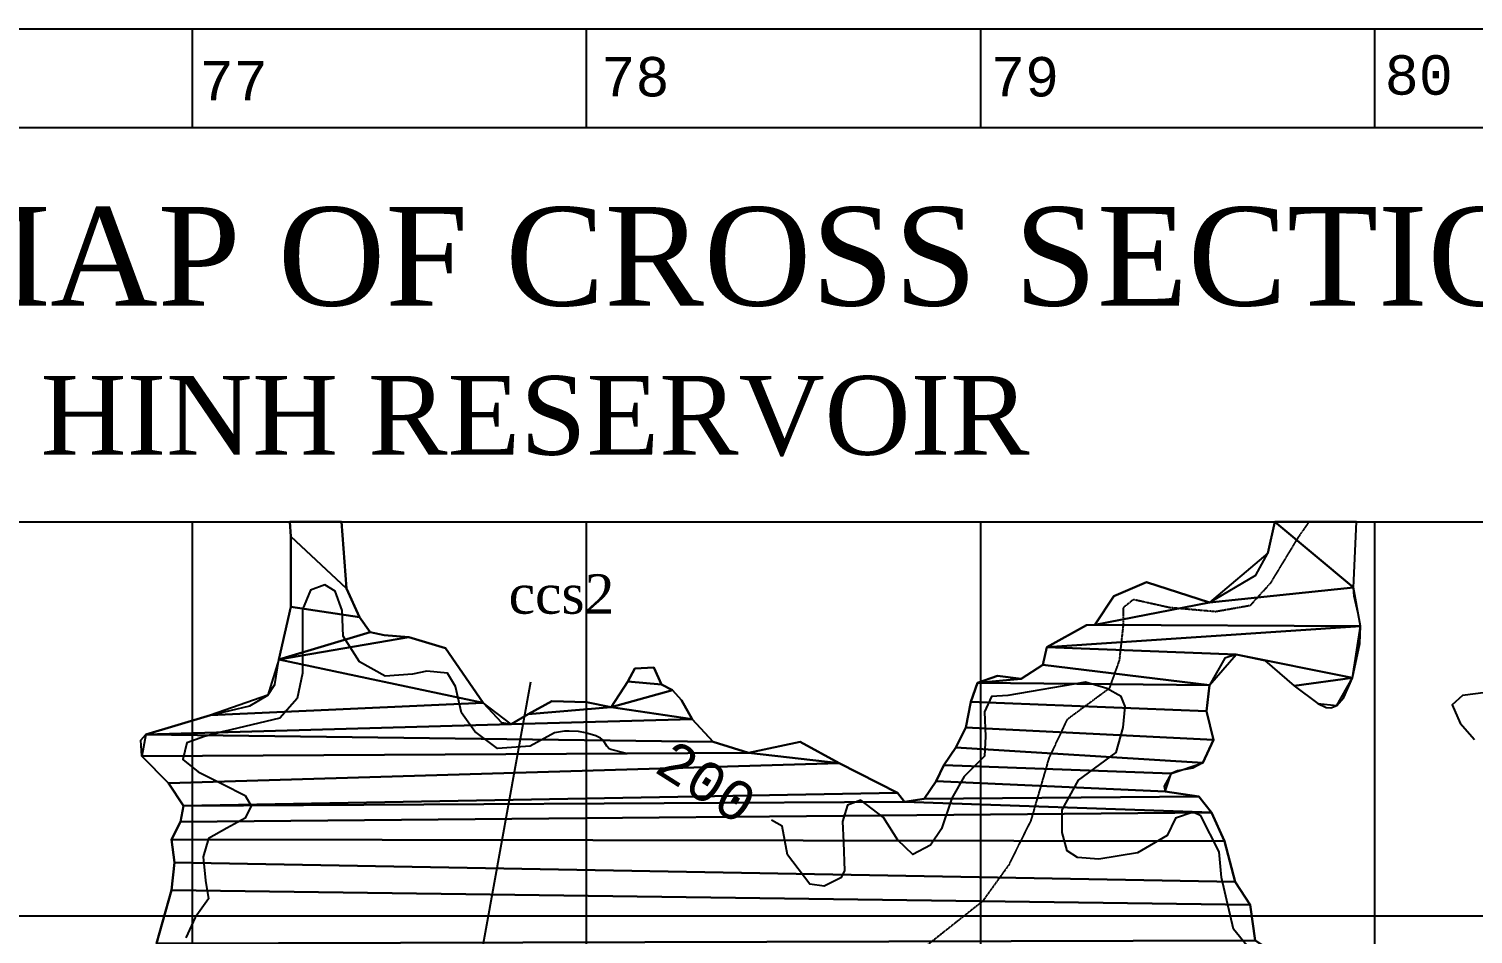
# Model space of a CAD drawing. Extents: x 19272750 to 38563660, y 1412748 to 2838873.
# Drawn here: x 19276586 to 19280250, y 1431954 to 1434250 of the extents above; entities that cross this region are included whole.
import ezdxf
from ezdxf.enums import TextEntityAlignment as Align

# ---------------------------------------------------------------- set-up
doc = ezdxf.new("R2010")
doc.units = 0
doc.header["$MEASUREMENT"] = 0
doc.linetypes.add('DASHED', pattern=[0.75, 0.5, -0.25])
doc.linetypes.add('HIDDEN', pattern=[0.375, 0.25, -0.125])
for name, color, linetype in [('-1', 7, 'CONTINUOUS'), ('-41', 7, 'CONTINUOUS'), ('-45', 7, 'CONTINUOUS'), ('-51', 7, 'CONTINUOUS'), ('-52', 7, 'CONTINUOUS'), ('-6', 7, 'CONTINUOUS'), ('1', 7, 'CONTINUOUS'), ('41', 7, 'CONTINUOUS'), ('50', 7, 'CONTINUOUS'), ('51', 7, 'CONTINUOUS'), ('52', 7, 'CONTINUOUS')]:
    doc.layers.add(name, color=color, linetype=linetype)
doc.styles.add('MONOTXT', font='MONOTXT', dxfattribs={"height": 0.2})
doc.styles.get("Standard").update_dxf_attribs({"font": 'VNTIME.TTF'})

msp = doc.modelspace()

# ---------------------------------------------------------------- linework, layer by layer
at = {"layer": '-1', "color": 7, "linetype": 'CONTINUOUS'}
for p, q in [((19272750, 1434250), (19282250, 1434250)), ((19277000, 1434250), (19277000, 1434000)), ((19278000, 1434250), (19278000, 1434000)), ((19279000, 1434250), (19279000, 1434000)), ((19280000, 1434250), (19280000, 1434000)), ((19272750, 1434000), (19282250, 1434000)), ((19272750, 1433000), (19282250, 1433000)), ((19277000, 1433000), (19277000, 1413000)), ((19278000, 1433000), (19278000, 1415000)), ((19279000, 1433000), (19279000, 1415000)), ((19280000, 1433000), (19280000, 1415000)), ((19272750, 1432000), (19282250, 1432000))]:
    msp.add_line(p, q, dxfattribs=at)
at = {"layer": '-1', "color": 30, "linetype": 'CONTINUOUS'}
for points in [[(19277919.7, 1432464), (19277857.6, 1432430.2), (19277774.7, 1432425), (19277717.7, 1432467.9), (19277684, 1432514.7), (19277668.4, 1432582.3), (19277647.7, 1432616.1), (19277595.9, 1432621.2), (19277559.6, 1432613.4), (19277489.7, 1432608.2), (19277424.9, 1432644.6), (19277383.5, 1432709.6), (19277380.9, 1432774.6), (19277362.8, 1432824), (19277336.9, 1432839.6), (19277300.6, 1432826.6), (19277279.9, 1432777.2), (19277279.9, 1432696.6), (19277279.9, 1432616.1), (19277266.9, 1432551.1), (19277222.9, 1432501.7), (19277080.4, 1432467.9), (19277031.2, 1432454.9), (19276987.1, 1432439.3), (19276976.8, 1432396.4), (19277015.6, 1432365.2), (19277077.8, 1432334), (19277134.8, 1432305.4), (19277150.3, 1432279.5), (19277134.8, 1432248.3), (19277088.1, 1432222.3), (19277041.5, 1432196.3), (19277028.6, 1432149.5), (19277033.8, 1432089.7), (19277041.5, 1432042.9), (19277007.8, 1431996.1), (19276984.5, 1431944.5)], [(19279676.2, 1431924.7), (19279642.5, 1431966.3), (19279611.4, 1432097.5), (19279606.2, 1432162.5), (19279559.6, 1432253.5), (19279539.6, 1432262.8), (19279494.8, 1432248.3), (19279474.1, 1432204.1), (19279399, 1432159.9), (19279300.5, 1432144.3), (19279246.3, 1432148.4), (19279220.2, 1432165.1), (19279207.3, 1432211.9), (19279207.3, 1432269.1), (19279248.7, 1432344.4), (19279344.6, 1432414.6), (19279362.7, 1432478.3), (19279367.7, 1432531), (19279357.5, 1432556.3), (19279321.2, 1432577.1), (19279266.8, 1432592.6), (19279070, 1432558.9), (19279028.5, 1432556.3), (19279010.4, 1432517.3), (19279013, 1432454.9), (19279010.4, 1432405.5), (19278958.6, 1432353.5), (19278927.5, 1432298.9), (19278901.6, 1432221), (19278873.1, 1432179.4), (19278829, 1432156), (19278790.2, 1432192.4), (19278753.9, 1432249.6), (19278696.9, 1432293.8), (19278663.2, 1432280.8), (19278650.3, 1432239.2), (19278652.9, 1432187.2), (19278655.5, 1432114.4), (19278646.3, 1432096.2), (19278603.6, 1432075.4), (19278567.4, 1432080.6), (19278510.4, 1432154.7), (19278497.4, 1432227.5), (19278469.8, 1432242.6)], [(19280282.4, 1432566.7), (19280222.8, 1432558.9), (19280196.9, 1432535.5), (19280217.6, 1432488.7), (19280253.9, 1432447.1)], [(19278102.2, 1432411.6), (19278062.2, 1432422.4), (19278058.5, 1432424.2), (19278052.6, 1432430.2), (19278042.8, 1432445.5), (19278036.3, 1432451), (19278024.2, 1432456.5), (19277998.3, 1432464.4), (19277980.4, 1432467.5), (19277956.4, 1432468.8), (19277944.7, 1432468.3), (19277919.7, 1432464)]]:
    msp.add_lwpolyline(points, dxfattribs=at)
at = {"layer": '-41', "color": 3, "linetype": 'CONTINUOUS'}
msp.add_line((19277464.2, 1430413.7), (19277859.3, 1432594.1), dxfattribs=at)
at = {"layer": '-51', "color": 4, "linetype": 'HIDDEN'}
msp.add_lwpolyline([(19279834.1, 1433000), (19279806.6, 1432961), (19279735.2, 1432843.2), (19279684.1, 1432786.9), (19279597.4, 1432771.6), (19279480, 1432781.8), (19279388.1, 1432802.3), (19279362.6, 1432781.8), (19279362.6, 1432740.9), (19279352.4, 1432648.7), (19279326.9, 1432577), (19279219.7, 1432497.7), (19279173.8, 1432400.4), (19279127.9, 1432241.7), (19279071.8, 1432129), (19279005.4, 1432036.9), (19278908.5, 1431960.1), (19278811.5, 1431883.3), (19278699.2, 1431760.4), (19278569.7, 1431655.6)], dxfattribs=at)
at = {"layer": '-52', "color": 4, "linetype": 'CONTINUOUS'}
for p, q in [((19277248.3, 1433000), (19277379.4, 1433000)), ((19279747.2, 1433000), (19279954.2, 1433000))]:
    msp.add_line(p, q, dxfattribs=at)
for points in [[(19276910.2, 1431929.6), (19276947.8, 1432065), (19276955.3, 1432135.5), (19276947.8, 1432193.4), (19276970.3, 1432238.7), (19276977.9, 1432279), (19276940.2, 1432336.9), (19276872.5, 1432404.9), (19276869.7, 1432445.9), (19276882.5, 1432460.3), (19277046.9, 1432509.4), (19277146.3, 1432532.9), (19277192.4, 1432559.7), (19277209.8, 1432587), (19277220.1, 1432650.4), (19277250.2, 1432783.8), (19277250.2, 1432962.5), (19277248.3, 1433000)], [(19277379.4, 1433000), (19277391.9, 1432830.4), (19277424.6, 1432757.4), (19277452.2, 1432719.6), (19277487.3, 1432712), (19277550.1, 1432707), (19277642.9, 1432679.3), (19277738.3, 1432540.8), (19277784.9, 1432490.8), (19277809.8, 1432486.7), (19277852.5, 1432511.9), (19277912.7, 1432544.6), (19278000.5, 1432542.1), (19278063.3, 1432529.5), (19278105.9, 1432595), (19278123.5, 1432627.7), (19278171.2, 1432630.2), (19278191.2, 1432587.4), (19278218.9, 1432572.3), (19278241.4, 1432547.1), (19278269.1, 1432499.3), (19278321.8, 1432441.4), (19278412.1, 1432413.7), (19278542.6, 1432441.4), (19278641.7, 1432387.3), (19278789.8, 1432311.8), (19278807.4, 1432289.1), (19278857.5, 1432296.6), (19278887.7, 1432342), (19278907.7, 1432382.2), (19278937.9, 1432427.6), (19278962.9, 1432477.9), (19278975.5, 1432543.4), (19278993.1, 1432591.2), (19279043.2, 1432608.8), (19279103.5, 1432601.3), (19279158.7, 1432636.5), (19279168.7, 1432681.8), (19279269.1, 1432737.2), (19279290.4, 1432738.5), (19279338.8, 1432811.3), (19279421.2, 1432846.7), (19279581.5, 1432794.7), (19279698.6, 1432864.2), (19279729.6, 1432919.8), (19279747.2, 1433000)], [(19279722.1, 1432647.9), (19279796.1, 1432583.7), (19279856.4, 1432538.4), (19279877.3, 1432529), (19279888.8, 1432527.8), (19279904, 1432533.4), (19279922.5, 1432553.9), (19279944.2, 1432603.9), (19279962.8, 1432691.2), (19279964.3, 1432734.8), (19279958.7, 1432767.4), (19279948.1, 1432811), (19279946.7, 1432833), (19279954.2, 1433000)], [(19279722.1, 1432647.9), (19279649.3, 1432663), (19279619.8, 1432653.4), (19279581.6, 1432584.9), (19279574, 1432519.5), (19279591.6, 1432446.4), (19279564, 1432388.6), (19279539.3, 1432374.4), (19279500.3, 1432368.3), (19279483.7, 1432360.9), (19279466.2, 1432329.1), (19279468.6, 1432315.5), (19279553.9, 1432302.9), (19279586.6, 1432262.7), (19279619.2, 1432189.6), (19279646.8, 1432086.4), (19279684.4, 1432028.5), (19279697, 1431937.9)]]:
    msp.add_lwpolyline(points, dxfattribs=at)
at = {"layer": '1', "color": 7, "linetype": 'CONTINUOUS'}
for p, q in [((19272750, 1434250), (19282250, 1434250)), ((19277000, 1434250), (19277000, 1434000)), ((19278000, 1434250), (19278000, 1434000)), ((19279000, 1434250), (19279000, 1434000)), ((19280000, 1434250), (19280000, 1434000)), ((19272750, 1434000), (19282250, 1434000)), ((19272750, 1433000), (19282250, 1433000)), ((19277000, 1433000), (19277000, 1413000)), ((19278000, 1433000), (19278000, 1415000)), ((19279000, 1433000), (19279000, 1415000)), ((19280000, 1433000), (19280000, 1415000)), ((19272750, 1432000), (19282250, 1432000))]:
    msp.add_line(p, q, dxfattribs=at)
at = {"layer": '1', "color": 30, "linetype": 'CONTINUOUS'}
for points in [[(19277919.7, 1432464), (19277857.6, 1432430.2), (19277774.7, 1432425), (19277717.7, 1432467.9), (19277684, 1432514.7), (19277668.4, 1432582.3), (19277647.7, 1432616.1), (19277595.9, 1432621.2), (19277559.6, 1432613.4), (19277489.7, 1432608.2), (19277424.9, 1432644.6), (19277383.5, 1432709.6), (19277380.9, 1432774.6), (19277362.8, 1432824), (19277336.9, 1432839.6), (19277300.6, 1432826.6), (19277279.9, 1432777.2), (19277279.9, 1432696.6), (19277279.9, 1432616.1), (19277266.9, 1432551.1), (19277222.9, 1432501.7), (19277080.4, 1432467.9), (19277031.2, 1432454.9), (19276987.1, 1432439.3), (19276976.8, 1432396.4), (19277015.6, 1432365.2), (19277077.8, 1432334), (19277134.8, 1432305.4), (19277150.3, 1432279.5), (19277134.8, 1432248.3), (19277088.1, 1432222.3), (19277041.5, 1432196.3), (19277028.6, 1432149.5), (19277033.8, 1432089.7), (19277041.5, 1432042.9), (19277007.8, 1431996.1), (19276984.5, 1431944.5)], [(19279676.2, 1431924.7), (19279642.5, 1431966.3), (19279611.4, 1432097.5), (19279606.2, 1432162.5), (19279559.6, 1432253.5), (19279539.6, 1432262.8), (19279494.8, 1432248.3), (19279474.1, 1432204.1), (19279399, 1432159.9), (19279300.5, 1432144.3), (19279246.3, 1432148.4), (19279220.2, 1432165.1), (19279207.3, 1432211.9), (19279207.3, 1432269.1), (19279248.7, 1432344.4), (19279344.6, 1432414.6), (19279362.7, 1432478.3), (19279367.7, 1432531), (19279357.5, 1432556.3), (19279321.2, 1432577.1), (19279266.8, 1432592.6), (19279070, 1432558.9), (19279028.5, 1432556.3), (19279010.4, 1432517.3), (19279013, 1432454.9), (19279010.4, 1432405.5), (19278958.6, 1432353.5), (19278927.5, 1432298.9), (19278901.6, 1432221), (19278873.1, 1432179.4), (19278829, 1432156), (19278790.2, 1432192.4), (19278753.9, 1432249.6), (19278696.9, 1432293.8), (19278663.2, 1432280.8), (19278650.3, 1432239.2), (19278652.9, 1432187.2), (19278655.5, 1432114.4), (19278646.3, 1432096.2), (19278603.6, 1432075.4), (19278567.4, 1432080.6), (19278510.4, 1432154.7), (19278497.4, 1432227.5), (19278469.8, 1432242.6)], [(19280282.4, 1432566.7), (19280222.8, 1432558.9), (19280196.9, 1432535.5), (19280217.6, 1432488.7), (19280253.9, 1432447.1)], [(19278102.2, 1432411.6), (19278062.2, 1432422.4), (19278058.5, 1432424.2), (19278052.6, 1432430.2), (19278042.8, 1432445.5), (19278036.3, 1432451), (19278024.2, 1432456.5), (19277998.3, 1432464.4), (19277980.4, 1432467.5), (19277956.4, 1432468.8), (19277944.7, 1432468.3), (19277919.7, 1432464)]]:
    msp.add_lwpolyline(points, dxfattribs=at)
at = {"layer": '41', "color": 3, "linetype": 'CONTINUOUS'}
msp.add_line((19277464.2, 1430413.7), (19277859.3, 1432594.1), dxfattribs=at)
at = {"layer": '51', "color": 4, "linetype": 'HIDDEN'}
msp.add_lwpolyline([(19279834.1, 1433000), (19279806.6, 1432961), (19279735.2, 1432843.2), (19279684.1, 1432786.9), (19279597.4, 1432771.6), (19279480, 1432781.8), (19279388.1, 1432802.3), (19279362.6, 1432781.8), (19279362.6, 1432740.9), (19279352.4, 1432648.7), (19279326.9, 1432577), (19279219.7, 1432497.7), (19279173.8, 1432400.4), (19279127.9, 1432241.7), (19279071.8, 1432129), (19279005.4, 1432036.9), (19278908.5, 1431960.1), (19278811.5, 1431883.3), (19278699.2, 1431760.4), (19278569.7, 1431655.6)], dxfattribs=at)
at = {"layer": '52', "color": 4, "linetype": 'CONTINUOUS'}
for p, q in [((19277248.3, 1433000), (19277379.4, 1433000)), ((19279747.2, 1433000), (19279954.2, 1433000))]:
    msp.add_line(p, q, dxfattribs=at)
for points in [[(19276910.2, 1431929.6), (19276947.8, 1432065), (19276955.3, 1432135.5), (19276947.8, 1432193.4), (19276970.3, 1432238.7), (19276977.9, 1432279), (19276940.2, 1432336.9), (19276872.5, 1432404.9), (19276869.7, 1432445.9), (19276882.5, 1432460.3), (19277046.9, 1432509.4), (19277146.3, 1432532.9), (19277192.4, 1432559.7), (19277209.8, 1432587), (19277220.1, 1432650.4), (19277250.2, 1432783.8), (19277250.2, 1432962.5), (19277248.3, 1433000)], [(19277379.4, 1433000), (19277391.9, 1432830.4), (19277424.6, 1432757.4), (19277452.2, 1432719.6), (19277487.3, 1432712), (19277550.1, 1432707), (19277642.9, 1432679.3), (19277738.3, 1432540.8), (19277784.9, 1432490.8), (19277809.8, 1432486.7), (19277852.5, 1432511.9), (19277912.7, 1432544.6), (19278000.5, 1432542.1), (19278063.3, 1432529.5), (19278105.9, 1432595), (19278123.5, 1432627.7), (19278171.2, 1432630.2), (19278191.2, 1432587.4), (19278218.9, 1432572.3), (19278241.4, 1432547.1), (19278269.1, 1432499.3), (19278321.8, 1432441.4), (19278412.1, 1432413.7), (19278542.6, 1432441.4), (19278641.7, 1432387.3), (19278789.8, 1432311.8), (19278807.4, 1432289.1), (19278857.5, 1432296.6), (19278887.7, 1432342), (19278907.7, 1432382.2), (19278937.9, 1432427.6), (19278962.9, 1432477.9), (19278975.5, 1432543.4), (19278993.1, 1432591.2), (19279043.2, 1432608.8), (19279103.5, 1432601.3), (19279158.7, 1432636.5), (19279168.7, 1432681.8), (19279269.1, 1432737.2), (19279290.4, 1432738.5), (19279338.8, 1432811.3), (19279421.2, 1432846.7), (19279581.5, 1432794.7), (19279698.6, 1432864.2), (19279729.6, 1432919.8), (19279747.2, 1433000)], [(19279722.1, 1432647.9), (19279796.1, 1432583.7), (19279856.4, 1432538.4), (19279877.3, 1432529), (19279888.8, 1432527.8), (19279904, 1432533.4), (19279922.5, 1432553.9), (19279944.2, 1432603.9), (19279962.8, 1432691.2), (19279964.3, 1432734.8), (19279958.7, 1432767.4), (19279948.1, 1432811), (19279946.7, 1432833), (19279954.2, 1433000)], [(19279722.1, 1432647.9), (19279649.3, 1432663), (19279619.8, 1432653.4), (19279581.6, 1432584.9), (19279574, 1432519.5), (19279591.6, 1432446.4), (19279564, 1432388.6), (19279539.3, 1432374.4), (19279500.3, 1432368.3), (19279483.7, 1432360.9), (19279466.2, 1432329.1), (19279468.6, 1432315.5), (19279553.9, 1432302.9), (19279586.6, 1432262.7), (19279619.2, 1432189.6), (19279646.8, 1432086.4), (19279684.4, 1432028.5), (19279697, 1431937.9)]]:
    msp.add_lwpolyline(points, dxfattribs=at)

# ---------------------------------------------------------------- texts
at = {"layer": '-1', "color": 7, "linetype": 'CONTINUOUS', "style": 'MONOTXT'}
for s, p in [('77', (19277105.6, 1434118.4)), ('78', (19278124.9, 1434128.7)), ('79', (19279113.3, 1434128.7)), ('80', (19280112.3, 1434133.2))]:
    msp.add_text(s, height=100, dxfattribs=at).set_placement(p, align=Align.MIDDLE)
at = {"layer": '-1', "color": 30, "linetype": 'CONTINUOUS', "style": 'MONOTXT'}
msp.add_text('200', height=100, rotation=327.627, dxfattribs=at).set_placement((19278305.4, 1432340.2), align=Align.MIDDLE)
at = {"layer": '-41', "color": 3, "linetype": 'CONTINUOUS'}
msp.add_text('ccs2', height=100, dxfattribs=at).set_placement((19277937.3, 1432816.4), align=Align.MIDDLE)
at = {"layer": '-45', "color": 7, "linetype": 'CONTINUOUS'}
msp.add_text('LOCATION MAP OF CROSS SECTION', height=250, dxfattribs=at).set_placement((19277480.3, 1433672.7), align=Align.MIDDLE)
at = {"layer": '-6', "color": 7, "linetype": 'DASHED'}
msp.add_text('SONH HINH RESERVOIR', height=200, dxfattribs=at).set_placement((19277421.4, 1433268.6), align=Align.MIDDLE)
at = {"layer": '1', "color": 7, "linetype": 'CONTINUOUS', "style": 'MONOTXT'}
for s, p in [('77', (19277105.6, 1434118.4)), ('78', (19278124.9, 1434128.7)), ('79', (19279113.3, 1434128.7)), ('80', (19280112.3, 1434133.2))]:
    msp.add_text(s, height=100, dxfattribs=at).set_placement(p, align=Align.MIDDLE)
at = {"layer": '1', "color": 30, "linetype": 'CONTINUOUS', "style": 'MONOTXT'}
msp.add_text('200', height=100, rotation=327.627, dxfattribs=at).set_placement((19278305.4, 1432340.2), align=Align.MIDDLE)
at = {"layer": '41', "color": 3, "linetype": 'CONTINUOUS'}
msp.add_text('ccs2', height=100, dxfattribs=at).set_placement((19277937.3, 1432816.4), align=Align.MIDDLE)

# ---------------------------------------------------------------- meshes
at = {"layer": '50', "color": 134, "linetype": 'CONTINUOUS'}
mesh = msp.add_polyface(dxfattribs=at)
corners = [(19278191.2, 1432587.4), (19278105.9, 1432595), (19278218.9, 1432572.3), (19278063.3, 1432529.5), (19278269.1, 1432499.3), (19277809.8, 1432486.7), (19278321.8, 1432441.4), (19276882.5, 1432460.3), (19277391.9, 1432830.4), (19277250.2, 1432962.5), (19277424.6, 1432757.4), (19277250.2, 1432783.8), (19277452.2, 1432719.6), (19277220.1, 1432650.4), (19277550.1, 1432707), (19277738.3, 1432540.8), (19277046.9, 1432509.4), (19278641.7, 1432387.3), (19278412.1, 1432413.7), (19276940.2, 1432336.9), (19278789.8, 1432311.8), (19276977.9, 1432279), (19277797.4, 1429839), (19277516.6, 1429885.3), (19279581.6, 1432584.9), (19279158.7, 1432636.5), (19278993.1, 1432591.2), (19279574, 1432519.5), (19278975.5, 1432543.4), (19279591.6, 1432446.4), (19278962.9, 1432477.9), (19279564, 1432388.6), (19278937.9, 1432427.6), (19279483.7, 1432360.9), (19278907.7, 1432382.2), (19279468.6, 1432315.5), (19278887.7, 1432342), (19279553.9, 1432302.9), (19278857.5, 1432296.6), (19279586.6, 1432262.7), (19278807.4, 1432289.1), (19276970.3, 1432238.7), (19279619.2, 1432189.6), (19276947.8, 1432193.4), (19279646.8, 1432086.4), (19276955.3, 1432135.5), (19279684.4, 1432028.5), (19276947.8, 1432065), (19279697, 1431937.9), (19276910.2, 1431929.6), (19279853.9, 1431835.9), (19276934.9, 1431844.6), (19279881.4, 1431778), (19276996.5, 1431731.4), (19279936.7, 1431725.2), (19276982.1, 1431674.9), (19279946.7, 1432833), (19279747.2, 1433000), (19279581.5, 1432794.7), (19279964.3, 1432734.8), (19279290.4, 1432738.5), (19279168.7, 1432681.8), (19279944.2, 1432603.9), (19279649.3, 1432663), (19279796.1, 1432583.7), (19280541.5, 1431851.1), (19280331.9, 1431862.4), (19280561.6, 1431768), (19280304.3, 1431809.5), (19280566.6, 1431624.5), (19280314.4, 1431731.5), (19280160, 1431702.5), (19280611.8, 1431531.3), (19276766.4, 1431606.6), (19280639.4, 1431488.5), (19276642.5, 1431522.1), (19280208.2, 1431484.5), (19280687, 1431460.8), (19280237, 1431448.9), (19280749.8, 1431387.8), (19280131.3, 1431360.7), (19280778.6, 1431290.9), (19280093.5, 1431283.9), (19280818.8, 1431099.6), (19280906.6, 1431056.8), (19280990.8, 1430976.8), (19280045.5, 1431485), (19280194.2, 1431489.1), (19280094.1, 1431486.8), (19280012.9, 1431457), (19276594.6, 1431327.4), (19279910.6, 1431433.7), (19279859.4, 1431433.7), (19279757, 1431377.7), (19279626.7, 1431349.7), (19279460.3, 1431292.3), (19277232.4, 1430602.9), (19279405.3, 1431228.7), (19279397.1, 1430974.9), (19279410.5, 1430964.3), (19277856.9, 1430468.8), (19277519.8, 1430578.1), (19277961, 1430180.6), (19277848.7, 1430328.6), (19278608.9, 1429187.2), (19277913.9, 1430057.6), (19277822.2, 1429933.4), (19277429.8, 1429767.3), (19277231.6, 1429704.4), (19277417.3, 1429392.3), (19277708.3, 1429155.6), (19278280.4, 1429034.8), (19277919.1, 1429090.2), (19277391, 1430627.8), (19279103.5, 1432601.3), (19277852.5, 1432511.9), (19276872.5, 1432404.9), (19280104.8, 1431694.9), (19277886.5, 1430240.5), (19277847, 1430334.6), (19277663.6, 1430513.5), (19277138.8, 1430507.4), (19276997.7, 1430487.6), (19277192.4, 1432559.7), (19277248.3, 1433000), (19277379.4, 1433000), (19277487.3, 1432712), (19277642.9, 1432679.3), (19277912.7, 1432544.6), (19278000.5, 1432542.1), (19278123.5, 1432627.7), (19278171.2, 1432630.2), (19278241.4, 1432547.1), (19278542.6, 1432441.4), (19279043.2, 1432608.8), (19279269.1, 1432737.2), (19279338.8, 1432811.3), (19279421.2, 1432846.7), (19279729.6, 1432919.8), (19279954.2, 1433000), (19279904, 1432533.4), (19279856.4, 1432538.4), (19279722.1, 1432647.9), (19280014.5, 1431697.5), (19280263.3, 1431709.7), (19280408.5, 1431893.9), (19280486.3, 1431896.4), (19280773.6, 1431165), (19280986.9, 1430989.2), (19280133.7, 1431486.8), (19279971.1, 1431433.7), (19279817.5, 1431401), (19279696.5, 1431368.4), (19279580.2, 1431335.7), (19279392.1, 1431022.8), (19278511.2, 1429170.8), (19278205.1, 1429024.8), (19278079.7, 1429049.9), (19277788.6, 1429100.3), (19277587.9, 1429256.3), (19277246.6, 1429588.6), (19277342, 1429739.6), (19277444.9, 1429847.9), (19277568.5, 1429885.3), (19277871.7, 1430007.9), (19277956, 1430067.5)]
mesh.append_faces([[corners[k] for k in face] for face in [(1, 0, 131, 130), (9, 8, 125, 124), (18, 17, 133), (23, 22, 163), (57, 56, 139), (62, 64, 141, 140), (66, 65, 146, 145), (84, 85, 148), (87, 88, 149), (89, 91, 150), (96, 90, 122, 121), (100, 101, 120), (102, 103, 118), (111, 112, 157, 156), (60, 58, 137, 136), (26, 114, 134), (115, 3, 129, 128)]], dxfattribs={"vtx0": -1, "color": 134})
mesh.append_faces([[corners[k] for k in face] for face in [(2, 3, 4, 132), (12, 13, 14, 126), (14, 13, 15, 127), (20, 21, 40), (54, 55, 117, 143), (81, 82, 83, 147), (92, 90, 93, 151), (93, 90, 94, 152), (94, 90, 95, 153), (97, 96, 98, 154), (104, 110, 111, 155)]], dxfattribs={"vtx0": -1, "vtx1": -1, "color": 134})
mesh.append_faces([[corners[k] for k in face] for face in [(4, 5, 7, 6), (56, 58, 60, 59), (59, 61, 63, 62), (95, 90, 96, 97), (99, 100, 102, 104)]], dxfattribs={"vtx0": -1, "vtx1": -1, "vtx2": -1, "color": 134})
mesh.append_faces([[corners[k] for k in face] for face in [(4, 3, 115, 5), (17, 18, 116, 19), (39, 40, 21, 41), (74, 75, 87, 76), (89, 90, 92, 91), (100, 99, 113, 101)]], dxfattribs={"vtx0": -1, "vtx1": -1, "vtx3": -1, "color": 134})
mesh.append_faces([[corners[k] for k in face] for face in [(0, 1, 3, 2), (6, 7, 116, 18), (8, 9, 11, 10), (10, 11, 13, 12), (15, 16, 7, 5), (17, 19, 21, 20), (25, 24, 63, 61), (24, 26, 28, 27), (27, 28, 30, 29), (29, 30, 32, 31), (31, 32, 34, 33), (33, 34, 36, 35), (35, 36, 38, 37), (37, 38, 40, 39), (39, 41, 43, 42), (42, 43, 45, 44), (44, 45, 47, 46), (46, 47, 49, 48), (48, 49, 51, 50), (50, 51, 53, 52), (52, 53, 55, 54), (65, 66, 68, 67), (67, 68, 70, 69), (69, 55, 73, 72), (72, 73, 75, 74), (74, 76, 78, 77), (77, 78, 80, 79), (79, 80, 82, 81), (83, 82, 85, 84), (86, 75, 90, 89), (98, 96, 113, 99)]], dxfattribs={"vtx0": -1, "vtx2": -1, "color": 134})
mesh.append_faces([[corners[k] for k in face] for face in [(24, 25, 114, 26), (69, 71, 117, 55), (75, 86, 88, 87), (104, 106, 22, 107)]], dxfattribs={"vtx0": -1, "vtx2": -1, "vtx3": -1, "color": 134})
mesh.append_faces([[corners[k] for k in face] for face in [(15, 13, 123, 16), (22, 23, 162, 107), (56, 57, 138, 58), (59, 60, 135, 61), (62, 63, 142, 64), (69, 70, 144, 71), (102, 100, 119, 103), (104, 102, 165, 105), (104, 105, 164, 106), (104, 107, 161, 108), (104, 108, 160, 109), (104, 109, 159, 110), (111, 110, 158, 112)]], dxfattribs={"vtx0": -1, "vtx3": -1, "color": 134})

doc.saveas('drawing.dxf')
